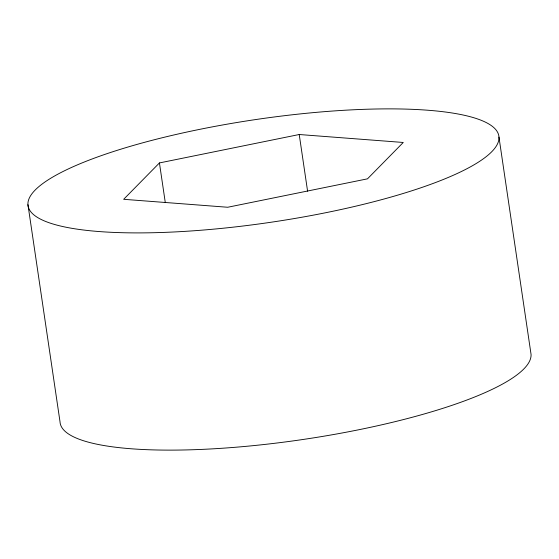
<?xml version="1.0" encoding="UTF-8"?>
<svg xmlns="http://www.w3.org/2000/svg" width="559" height="559" viewBox="0 0 559 559"><rect width="100%" height="100%" fill="white"/><g stroke="black" fill="none" stroke-linecap="round" stroke-linejoin="round"><path stroke-width="0.84" d="M159.434 162.935L123.672 199.304L227.695 207.256L367.487 178.838L403.256 142.468L299.226 134.516L159.434 162.935L165.268 202.428M498.97 137.116A237.959 51.91 -8.4 0 1 148.359 232.817A237.959 51.91 -8.4 0 1 143.055 142.727A237.959 51.91 -8.4 0 1 498.97 137.116L531.05 354.343A237.959 51.91 -8.4 0 1 298.604 440.122A237.959 51.91 -8.4 0 1 60.03 421.884L27.95 204.657M299.226 134.516L307.59 191.185"/></g></svg>
